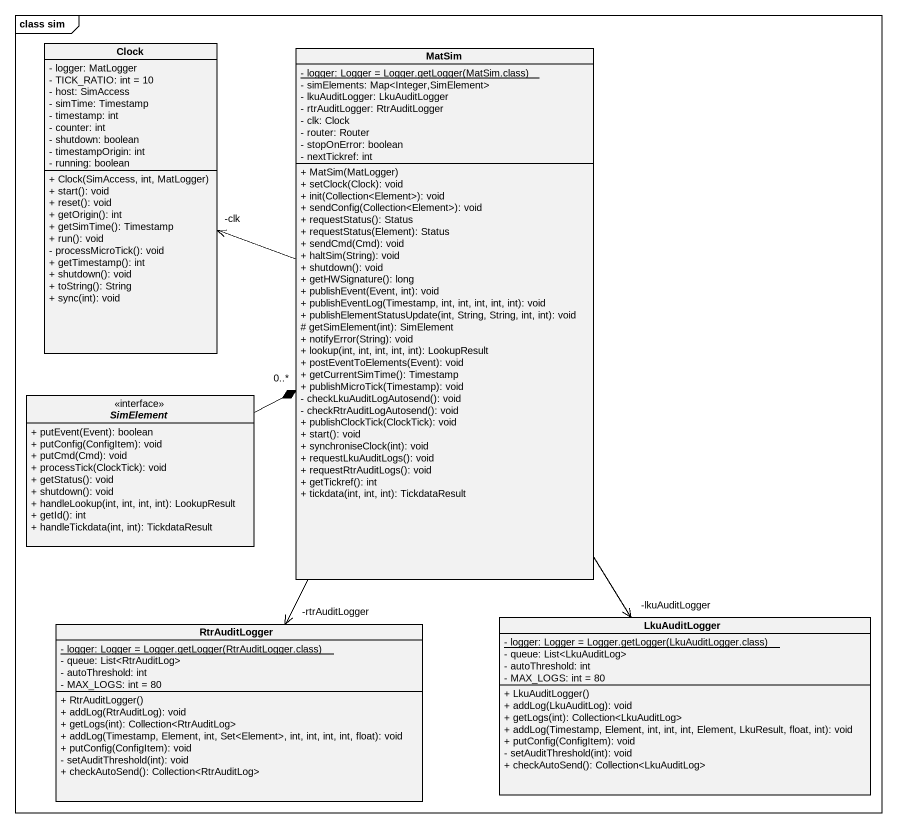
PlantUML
@startuml
mainframe class sim
hide circle
hide empty members
skinparam classAttributeIconSize 0
class Clock {
  - logger: MatLogger
  - TICK_RATIO: int = 10
  - host: SimAccess
  - simTime: Timestamp
  - timestamp: int
  - counter: int
  - shutdown: boolean
  - timestampOrigin: int
  - running: boolean
  + Clock(SimAccess, int, MatLogger)
  + start(): void
  + reset(): void
  + getOrigin(): int
  + getSimTime(): Timestamp
  + run(): void
  - processMicroTick(): void
  + getTimestamp(): int
  + shutdown(): void
  + toString(): String
  + sync(int): void
}
class MatSim {
  {static} {field} - logger: Logger = Logger.getLogger(MatSim.class)
  - simElements: Map<Integer,SimElement>
  - lkuAuditLogger: LkuAuditLogger
  - rtrAuditLogger: RtrAuditLogger
  - clk: Clock
  - router: Router
  - stopOnError: boolean
  - nextTickref: int
  + MatSim(MatLogger)
  + setClock(Clock): void
  + init(Collection<Element>): void
  + sendConfig(Collection<Element>): void
  + requestStatus(): Status
  + requestStatus(Element): Status
  + sendCmd(Cmd): void
  + haltSim(String): void
  + shutdown(): void
  + getHWSignature(): long
  + publishEvent(Event, int): void
  + publishEventLog(Timestamp, int, int, int, int, int): void
  + publishElementStatusUpdate(int, String, String, int, int): void
  # getSimElement(int): SimElement
  + notifyError(String): void
  + lookup(int, int, int, int, int): LookupResult
  + postEventToElements(Event): void
  + getCurrentSimTime(): Timestamp
  + publishMicroTick(Timestamp): void
  - checkLkuAuditLogAutosend(): void
  - checkRtrAuditLogAutosend(): void
  + publishClockTick(ClockTick): void
  + start(): void
  + synchroniseClock(int): void
  + requestLkuAuditLogs(): void
  + requestRtrAuditLogs(): void
  + getTickref(): int
  + tickdata(int, int, int): TickdataResult
}
interface SimElement <<interface>> {
  + putEvent(Event): boolean
  + putConfig(ConfigItem): void
  + putCmd(Cmd): void
  + processTick(ClockTick): void
  + getStatus(): void
  + shutdown(): void
  + handleLookup(int, int, int, int): LookupResult
  + getId(): int
  + handleTickdata(int, int): TickdataResult
}
class RtrAuditLogger {
  {static} {field} - logger: Logger = Logger.getLogger(RtrAuditLogger.class)
  - queue: List<RtrAuditLog>
  - autoThreshold: int
  - MAX_LOGS: int = 80
  + RtrAuditLogger()
  + addLog(RtrAuditLog): void
  + getLogs(int): Collection<RtrAuditLog>
  + addLog(Timestamp, Element, int, Set<Element>, int, int, int, int, float): void
  + putConfig(ConfigItem): void
  - setAuditThreshold(int): void
  + checkAutoSend(): Collection<RtrAuditLog>
}
class LkuAuditLogger {
  {static} {field} - logger: Logger = Logger.getLogger(LkuAuditLogger.class)
  - queue: List<LkuAuditLog>
  - autoThreshold: int
  - MAX_LOGS: int = 80
  + LkuAuditLogger()
  + addLog(LkuAuditLog): void
  + getLogs(int): Collection<LkuAuditLog>
  + addLog(Timestamp, Element, int, int, int, Element, LkuResult, float, int): void
  + putConfig(ConfigItem): void
  - setAuditThreshold(int): void
  + checkAutoSend(): Collection<LkuAuditLog>
}
MatSim -left-> "-clk" Clock
MatSim --> "-rtrAuditLogger" RtrAuditLogger
MatSim --> "-lkuAuditLogger" LkuAuditLogger
SimElement -right-* "0..*" MatSim
@enduml
